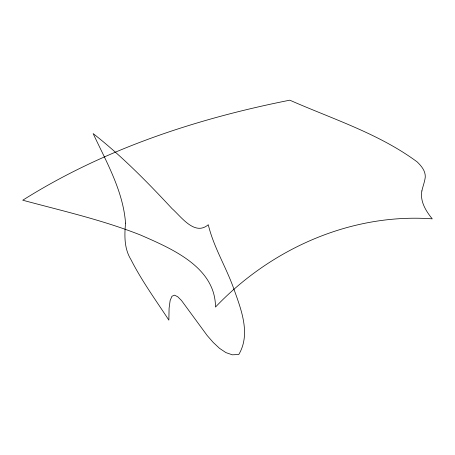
<?xml version="1.0" encoding="UTF-8"?>
<svg xmlns="http://www.w3.org/2000/svg" width="455" height="455" viewBox="0 0 455 455"><rect width="100%" height="100%" fill="white"/><g stroke="black" fill="none" stroke-linecap="round" stroke-linejoin="round"><path stroke-width="0.68" d="M125.546 223.104C124.414 235.542 124.096 248.481 130.949 259.583C141.738 280.854 155.832 300.209 168.862 320.127L169.089 308.251L170.147 300.448L171.979 296.239L174.515 295.159L177.706 296.734L181.488 300.488L207.184 335.528L213.27 342.496L219.532 348.342L225.913 352.608L232.351 354.815L238.79 354.496C251.314 333.39 240.564 308.001 233.159 287.003C225.47 266.021 213.486 246.559 208.282 224.73C194.723 236.338 181.198 216.66 172.081 208.663C147.357 182.04 121.809 156.031 93.15 133.594C106.527 162.162 123.129 191.015 125.546 223.104M421.876 190.918C419.885 201.406 425.931 211.057 432.25 218.849C351.112 212.946 270.992 248.72 215.488 307.057C215.386 267.062 171.603 248.646 140.595 235.059C102.421 219.936 62.295 210.87 22.75 200.211C103.831 149.109 196.247 118.704 289.807 100.185C332.759 119.079 379.026 133.69 417.104 161.855C421.324 165.916 425.544 170.858 425.277 177.086C424.731 181.835 422.871 186.266 421.876 190.918"/></g></svg>
